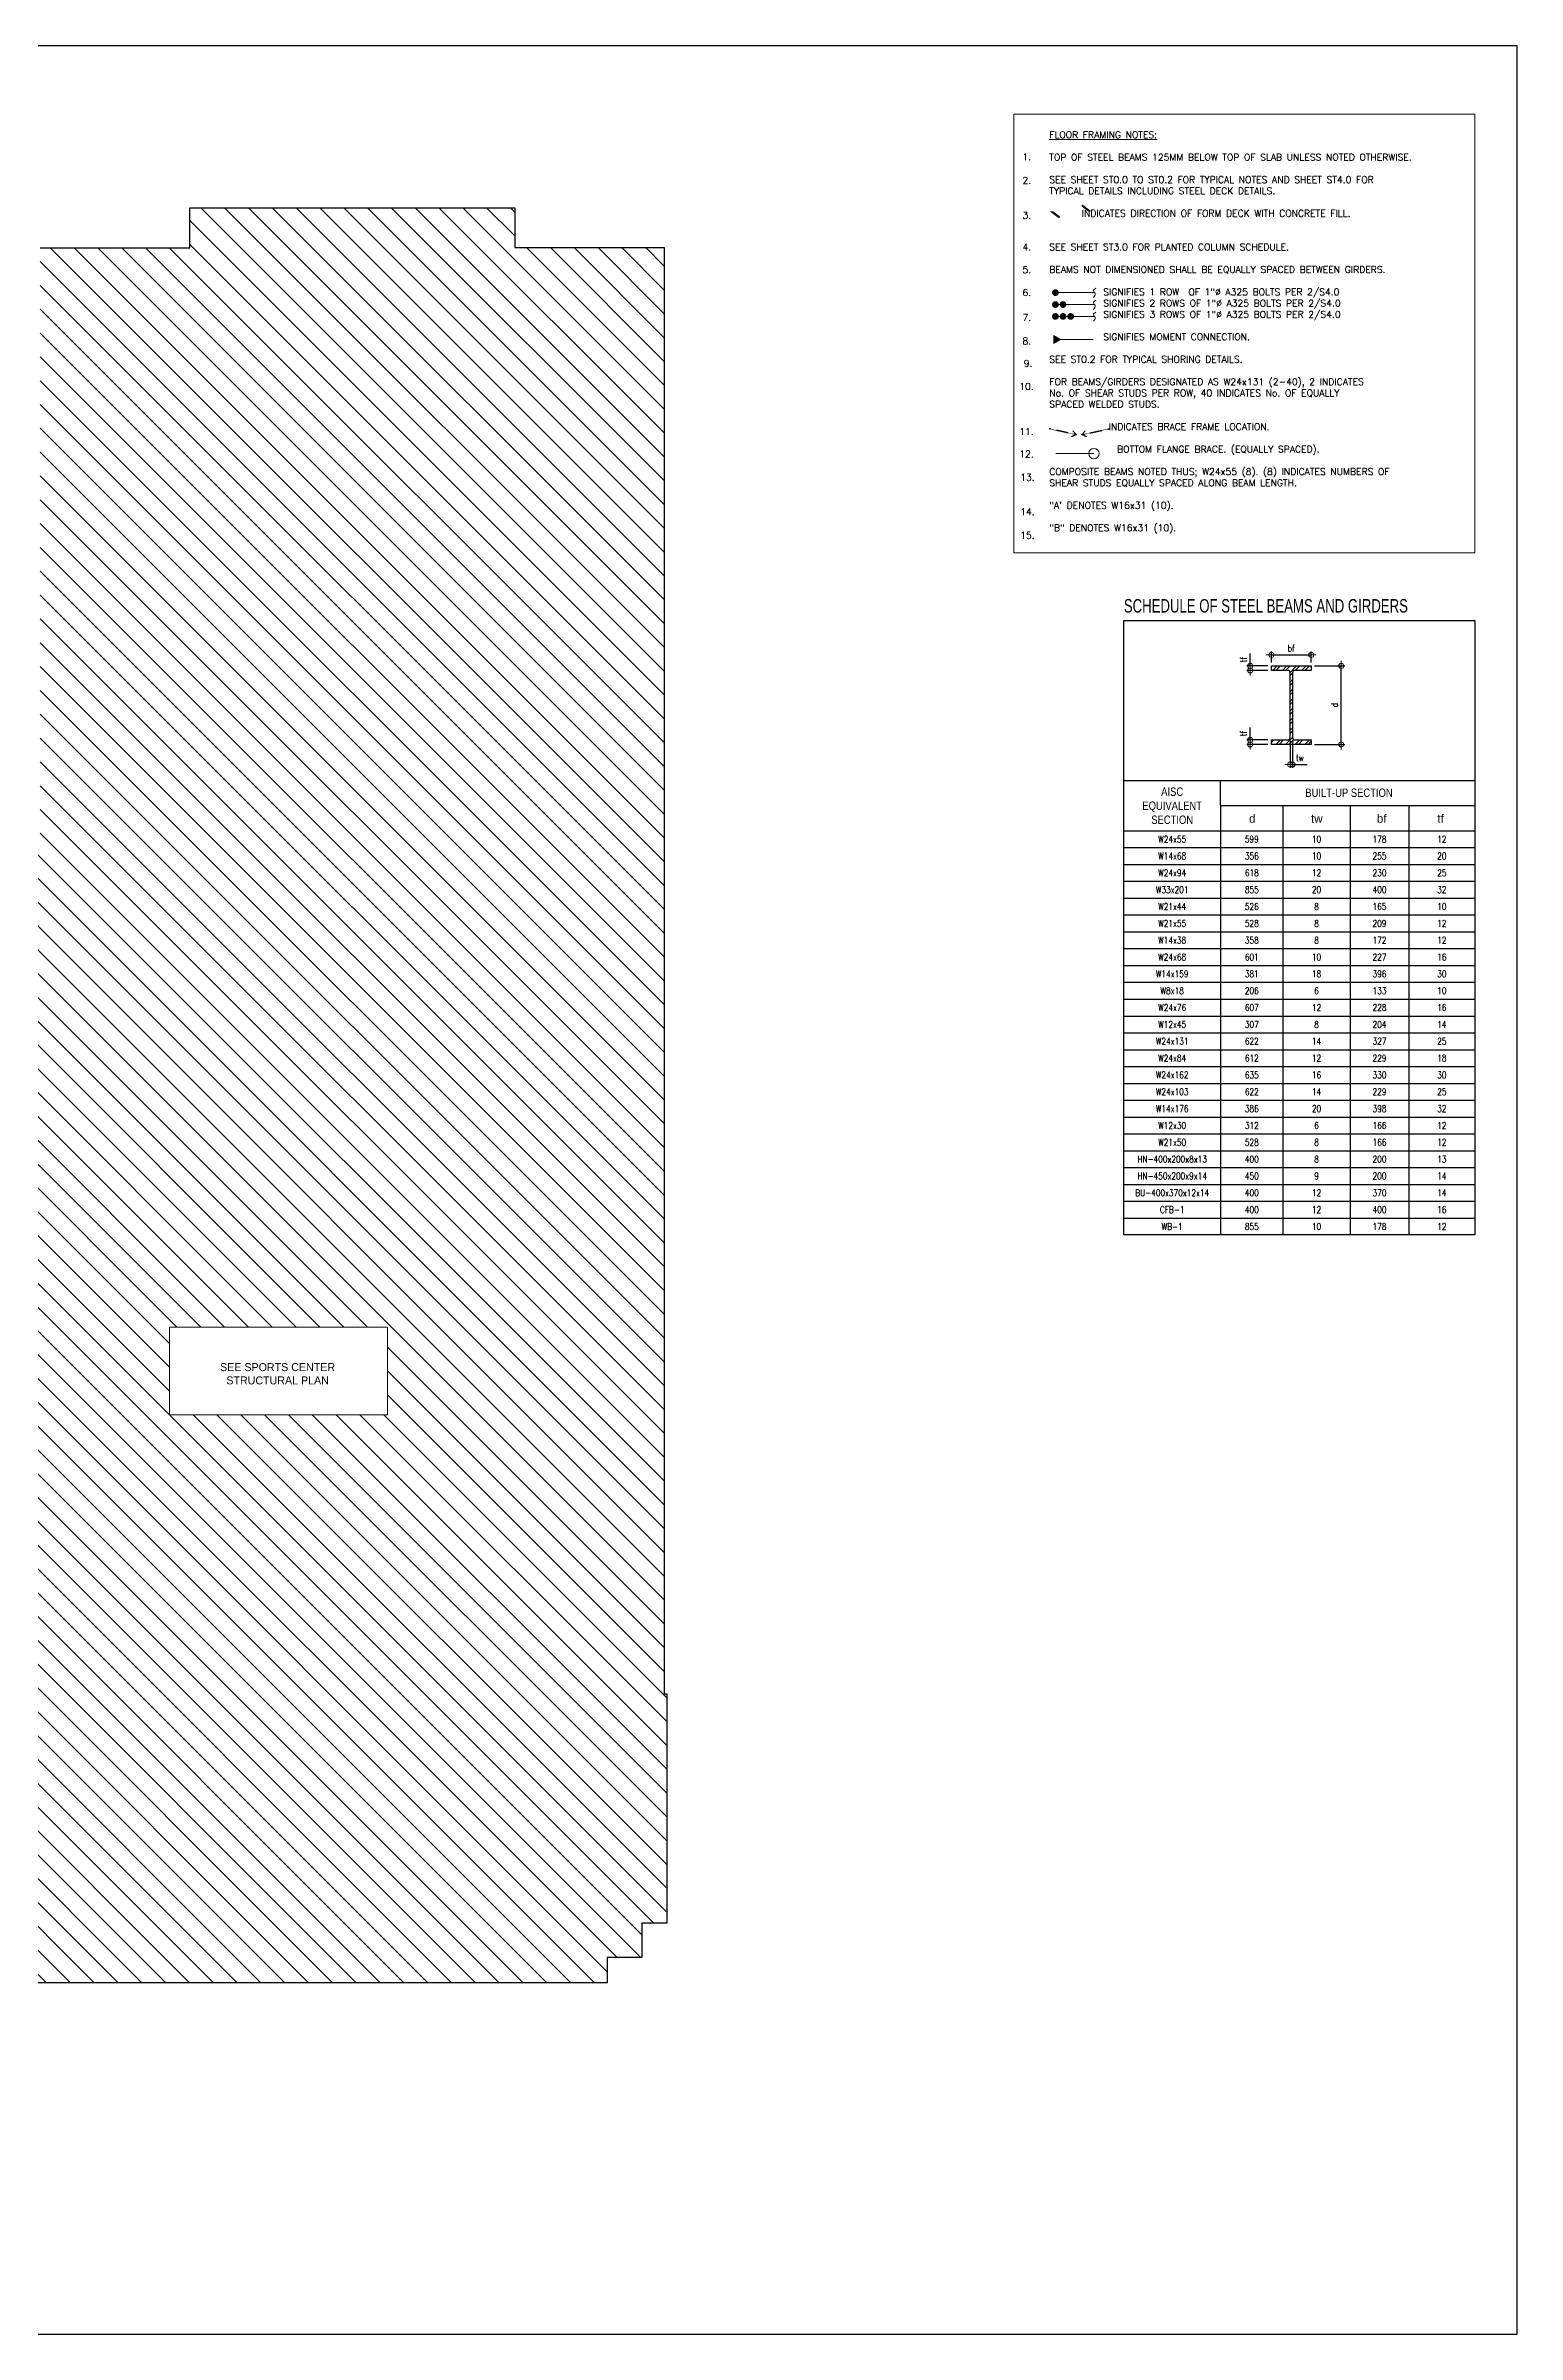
# Model space of a CAD drawing. Header units: millimetres. Extents: x 1120934 to 1315742, y -16030 to 119854.
# Drawn here: x 1228396 to 1315742, y -16030 to 119854 of the extents above; entities that cross this region are included whole.
import ezdxf
from ezdxf.enums import TextEntityAlignment as Align

# ---------------------------------------------------------------- set-up
doc = ezdxf.new("R2010")
doc.units = ezdxf.units.MM
doc.header["$MEASUREMENT"] = 0
doc.linetypes.add('HIDDEN', pattern=[0.375, 0.25, -0.125])
doc.layers.get('0').update_dxf_attribs({"lineweight": 0})
for name, color, linetype, lineweight in [('BOUNDARY', 2, 'Continuous', 30), ('HATCH', 8, 'Continuous', 5), ('S-ANNO-DIMS', 252, 'Continuous', 5), ('S-Anno-Symb', 143, 'Continuous', 15), ('S-Anno-Text', 52, 'Continuous', 15), ('S-BRACE', 2, 'Continuous', 9), ('S-DETL-PATT', 8, 'Continuous', 9), ('TEXT', 2, 'Continuous', 20)]:
    doc.layers.add(name, color=color, linetype=linetype, lineweight=lineweight)
doc.layers.add('LINES', color=1, linetype='Continuous')
doc.layers.add('S-DETL-LN03', color=3, linetype='Continuous')
doc.styles.add('1', font='simplex.shx', dxfattribs={"width": 0.85, "height": 300})
doc.styles.add('MMTX$0$ESMX$0$X-OPTA1D', font='x-opta1d')
doc.styles.add('ROMANS1', font='ROMANS.shx', dxfattribs={"height": 0.09375})
doc.styles.add('SIMPLEX', font='SIMPLEX.shx', dxfattribs={"width": 0.8, "height": 400})
doc.styles.add('TITLE1', font='HELV.shx', dxfattribs={"height": 500})
doc.dimstyles.new('DIM_200', dxfattribs={"dimtxt": 400, "dimasz": 2, "dimexe": 200, "dimexo": 200, "dimgap": 200, "dimtad": 1, "dimdec": 0, "dimrnd": 1, "dimzin": 1, "dimdsep": 46, "dimtxsty": 'SIMPLEX', "dimblk1": 'ESCADIM_ARW', "dimblk2": 'ESCADIM_ARW', "dimsah": 1, "dimcen": 50, "dimclrd": 251, "dimclre": 251, "dimclrt": 52, "dimazin": 0, "dimtfac": 1, "dimtdec": 0, "dimtofl": 0, "dimtmove": 0, "dimatfit": 3, "dimldrblk": 'ESCADIM_ARW', "dimfxl": 1, "dimtolj": 1, "dimtzin": 0, "dimarcsym": 0})
doc.dimstyles.new('ESCA', dxfattribs={"dimtxt": 300, "dimasz": 1, "dimexe": 100, "dimexo": 100, "dimgap": 100, "dimtad": 1, "dimdec": 0, "dimrnd": 1, "dimdsep": 46, "dimtxsty": '1', "dimblk1": 'ESCADIM_ARW', "dimblk2": 'ESCADIM_ARW', "dimsah": 1, "dimcen": 50, "dimclrd": 256, "dimclre": 256, "dimclrt": 52, "dimadec": 0, "dimazin": 0, "dimtfac": 1, "dimtdec": 0, "dimtofl": 0, "dimtmove": 0, "dimatfit": 3, "dimldrblk": 'ESCADIM_ARW', "dimfxl": 1, "dimtolj": 1, "dimtzin": 0, "dimarcsym": 0})

# ---------------------------------------------------------------- blocks, each defined once
blk = doc.blocks.new('ESCADIM_ARW')
at = {"color": 7}
blk.add_line((-150, 0), (150, 0), dxfattribs=at)
blk.add_circle((0, 0), 75, dxfattribs=at)
blk = doc.blocks.new('*D76')
at = {"layer": 'Defpoints', "color": 0, "ltscale": 0.05, "transparency": 16777216}
for p in [(1301147, 83030), (1303515, 83681), (1303515, 83030)]:
    blk.add_point(p, dxfattribs=at)
at = {"layer": 'S-ANNO-DIMS', "color": 251, "lineweight": -2, "ltscale": 0.05, "transparency": 16777216}
for p, q in [((1301147, 83230), (1301147, 83881)), ((1301149, 83681), (1303513, 83681)), ((1303515, 83230), (1303515, 83881))]:
    blk.add_line(p, q, dxfattribs=at)
at = {"layer": 'S-ANNO-DIMS', "color": 251, "lineweight": -2, "ltscale": 0.05, "transparency": 16777216, "xscale": 2, "yscale": 2, "zscale": 2, "rotation": 180}
blk.add_blockref('ESCADIM_ARW', (1301147, 83681), dxfattribs=at)
at = {"layer": 'S-ANNO-DIMS', "color": 251, "lineweight": -2, "ltscale": 0.05, "transparency": 16777216, "xscale": 2, "yscale": 2, "zscale": 2}
blk.add_blockref('ESCADIM_ARW', (1303515, 83681), dxfattribs=at)
at = {"layer": 'S-ANNO-DIMS', "color": 52, "ltscale": 0.05, "transparency": 16777216, "insert": (1302331, 84081), "char_height": 400, "attachment_point": 5, "style": 'SIMPLEX'}
blk.add_mtext('\\A1;bf', dxfattribs=at)
blk = doc.blocks.new('*D77')
at = {"layer": 'Defpoints', "color": 0, "ltscale": 0.05, "transparency": 16777216}
for p in [(1303515, 83030), (1305300, 83030), (1303515, 78372)]:
    blk.add_point(p, dxfattribs=at)
at = {"layer": 'S-ANNO-DIMS', "color": 251, "lineweight": -2, "ltscale": 0.05, "transparency": 16777216}
for p, q in [((1303715, 83030), (1305500, 83030)), ((1305300, 78374), (1305300, 83028)), ((1303715, 78372), (1305500, 78372))]:
    blk.add_line(p, q, dxfattribs=at)
at = {"layer": 'S-ANNO-DIMS', "color": 251, "lineweight": -2, "ltscale": 0.05, "transparency": 16777216, "xscale": 2, "yscale": 2, "zscale": 2}
for p, rotation in [((1305300, 83030), 90), ((1305300, 78372), 270)]:
    blk.add_blockref('ESCADIM_ARW', p, dxfattribs=dict(at, rotation=rotation))
at = {"layer": 'S-ANNO-DIMS', "color": 52, "ltscale": 0.05, "transparency": 16777216, "insert": (1304900, 80701), "char_height": 400, "attachment_point": 5, "rotation": 90, "style": 'SIMPLEX'}
blk.add_mtext('\\A1;d', dxfattribs=at)
blk = doc.blocks.new('*D78')
at = {"layer": 'Defpoints', "color": 0, "ltscale": 0.05, "transparency": 16777216}
for p in [(1302257, 78784), (1302405, 78784), (1302405, 77172)]:
    blk.add_point(p, dxfattribs=at)
at = {"layer": 'S-ANNO-DIMS', "color": 251, "lineweight": -2, "ltscale": 0.05, "transparency": 16777216}
for p, q in [((1302257, 78584), (1302257, 76972)), ((1302405, 78584), (1302405, 76972)), ((1302255, 77172), (1302253, 77172)), ((1302407, 77172), (1303266, 77172))]:
    blk.add_line(p, q, dxfattribs=at)
at = {"layer": 'S-ANNO-DIMS', "color": 251, "lineweight": -2, "ltscale": 0.05, "transparency": 16777216, "xscale": 2, "yscale": 2, "zscale": 2}
blk.add_blockref('ESCADIM_ARW', (1302257, 77172), dxfattribs=at)
at = {"layer": 'S-ANNO-DIMS', "color": 251, "lineweight": -2, "ltscale": 0.05, "transparency": 16777216, "xscale": 2, "yscale": 2, "zscale": 2, "rotation": 180}
blk.add_blockref('ESCADIM_ARW', (1302405, 77172), dxfattribs=at)
at = {"layer": 'S-ANNO-DIMS', "color": 52, "ltscale": 0.05, "transparency": 16777216, "insert": (1302838, 77572), "char_height": 400, "attachment_point": 5, "style": 'SIMPLEX'}
blk.add_mtext('\\A1;tw', dxfattribs=at)
blk = doc.blocks.new('*D74')
at = {"layer": 'Defpoints', "color": 0, "ltscale": 0.05, "transparency": 16777216}
for p in [(1299894, 83030), (1301147, 83030), (1301147, 82763)]:
    blk.add_point(p, dxfattribs=at)
at = {"layer": 'S-ANNO-DIMS', "color": 251, "lineweight": -2, "ltscale": 0.05, "transparency": 16777216}
for p, q in [((1300947, 83030), (1299694, 83030)), ((1299894, 83032), (1299894, 83769)), ((1300947, 82763), (1299694, 82763)), ((1299894, 82761), (1299894, 82759))]:
    blk.add_line(p, q, dxfattribs=at)
at = {"layer": 'S-ANNO-DIMS', "color": 251, "lineweight": -2, "ltscale": 0.05, "transparency": 16777216, "xscale": 2, "yscale": 2, "zscale": 2}
for p, rotation in [((1299894, 83030), 270), ((1299894, 82763), 90)]:
    blk.add_blockref('ESCADIM_ARW', p, dxfattribs=dict(at, rotation=rotation))
at = {"layer": 'S-ANNO-DIMS', "color": 52, "ltscale": 0.05, "transparency": 16777216, "insert": (1299494, 83402), "char_height": 400, "attachment_point": 5, "rotation": 90, "style": 'SIMPLEX'}
blk.add_mtext('\\A1;tf', dxfattribs=at)
blk = doc.blocks.new('*D75')
at = {"layer": 'Defpoints', "color": 0, "ltscale": 0.05, "transparency": 16777216}
for p in [(1299894, 78639), (1301147, 78639), (1301147, 78372)]:
    blk.add_point(p, dxfattribs=at)
at = {"layer": 'S-ANNO-DIMS', "color": 251, "lineweight": -2, "ltscale": 0.05, "transparency": 16777216}
for p, q in [((1299894, 78641), (1299894, 79378)), ((1300947, 78639), (1299694, 78639)), ((1300947, 78372), (1299694, 78372)), ((1299894, 78370), (1299894, 78368))]:
    blk.add_line(p, q, dxfattribs=at)
at = {"layer": 'S-ANNO-DIMS', "color": 251, "lineweight": -2, "ltscale": 0.05, "transparency": 16777216, "xscale": 2, "yscale": 2, "zscale": 2}
for p, rotation in [((1299894, 78639), 270), ((1299894, 78372), 90)]:
    blk.add_blockref('ESCADIM_ARW', p, dxfattribs=dict(at, rotation=rotation))
at = {"layer": 'S-ANNO-DIMS', "color": 52, "ltscale": 0.05, "transparency": 16777216, "insert": (1299494, 79011), "char_height": 400, "attachment_point": 5, "rotation": 90, "style": 'SIMPLEX'}
blk.add_mtext('\\A1;tf', dxfattribs=at)

msp = doc.modelspace()

# ---------------------------------------------------------------- hatches: boundary and pattern name
at = {"layer": 'HATCH', "ltscale": 0.05}
h = msp.add_hatch(dxfattribs=at)
h.set_pattern_fill('ANSI31', color=48, scale=8000, angle=90, style=0)
h.set_pattern_definition([(135, (1500, 0), (-707.1068, -707.1068), [])])
edge = h.paths.add_edge_path()
edge.add_line((1228072.58349, 107859.43904), (1236941.13223, 107861.80348))
edge.add_line((1236941.13223, 107861.80348), (1236941.13223, 110238.64812))
edge.add_line((1236941.13223, 110238.64812), (1256241.4993, 110238.64812))
edge.add_line((1256241.4993, 110238.64812), (1256241.4993, 107866.94915))
edge.add_line((1256241.4993, 107866.94915), (1265110.04804, 107866.94915))
edge.add_line((1265110.04804, 107866.94915), (1265110.17805, 21993.81683))
edge.add_line((1265110.17805, 21993.81683), (1265260.49244, 21993.81538))
edge.add_line((1265260.49244, 21993.81538), (1265260.36093, 8384.60004))
edge.add_line((1265260.36093, 8384.60004), (1263772.82049, 8384.60004))
edge.add_line((1263772.82049, 8384.60004), (1263772.82049, 6332.00218))
edge.add_line((1263772.82049, 6332.00218), (1261728.62726, 6332.00218))
edge.add_line((1261728.62726, 6332.00218), (1261728.62726, 4838.18619))
edge.add_line((1261728.62726, 4838.18619), (1222436.39955, 4838.18619))
edge.add_line((1222436.39955, 4838.18619), (1222436.39955, 6332.00218))
edge.add_line((1222436.39955, 6332.00218), (1220392.20632, 6332.00218))
edge.add_line((1220392.20632, 6332.00218), (1220392.20632, 8384.60004))
edge.add_line((1220392.20632, 8384.60004), (1210039.09532, 8384.60004))
edge.add_line((1210039.09532, 8384.60004), (1210039.09532, 37961.14559))
edge.add_line((1210039.09532, 37961.14559), (1219053.72037, 37961.14559))
edge.add_line((1219053.72037, 37961.14559), (1219053.72037, 73622.53533))
edge.add_line((1219053.72037, 73622.53533), (1223626.39683, 73622.53533))
edge.add_line((1223626.39683, 73622.53533), (1223626.39683, 72713.30304))
edge.add_line((1223626.39683, 72713.30304), (1228072.58349, 72713.30304))
edge.add_line((1228072.58349, 72713.30304), (1228063.21319, 107859.43654))
h.paths.add_polyline_path([(1248680.82684, 38565.89863), (1248680.82684, 43767.15608), (1235739.25058, 43767.15608), (1235739.25058, 38565.89863)], flags=16)
at = {"layer": 'S-Anno-Text'}
h = msp.add_hatch(color=1, dxfattribs=at)
h.paths.add_polyline_path([(1288238.29826, 102641.45814), (1288238.29826, 102408.57542), (1288659.45372, 102408.57542)])
h.paths.add_polyline_path([(1288238.29826, 102175.69271), (1288659.45372, 102408.57542), (1288238.29826, 102408.57542)])
at = {"layer": 'S-DETL-PATT'}
h = msp.add_hatch(dxfattribs=at)
h.set_pattern_fill('ANSI32', color=256, scale=1080, style=0)
h.set_pattern_definition([(45, (-372983.74, -12931.2), (-286.37825, 286.37825), []), (45, (-372792.82, -12931.2), (-286.37825, 286.37825), [])])
h.paths.add_polyline_path([(1303515.10575, 83030.12566), (1301146.80975, 83030.12566), (1301146.80975, 82763.12086), (1302112.41615, 82763.12086, -0.4142135624), (1302256.89135, 82618.64566), (1302256.89135, 78783.65206, -0.4142135624), (1302112.41615, 78639.17686), (1301146.80975, 78639.17686), (1301146.80975, 78372.17206), (1302330.95775, 78372.17206), (1303515.10575, 78372.17206), (1303515.10575, 78639.17686), (1302549.49935, 78639.17686, -0.4142135624), (1302405.02415, 78783.65206), (1302405.02415, 82618.64566, -0.4142135624), (1302549.49935, 82763.12086), (1303515.10575, 82763.12086)])

# ---------------------------------------------------------------- linework, layer by layer
at = {"ltscale": 0.05, "elevation": 0}
msp.add_lwpolyline([(1235739.25058, 38565.89863), (1248680.82684, 38565.89863), (1248680.82684, 43767.15608), (1235739.25058, 43767.15608)], close=True, dxfattribs=at)
at = {"layer": 'BOUNDARY', "ltscale": 0.05, "elevation": 0}
msp.add_lwpolyline([(1228072.58349, 107859.43904), (1236941.13223, 107861.80348), (1236941.13223, 110238.64812), (1256241.4993, 110238.64812), (1256241.4993, 107866.94915), (1265110.04804, 107866.94915), (1265110.17805, 21993.81683), (1265260.49244, 21993.81538), (1265260.36093, 8384.60004), (1263772.82049, 8384.60004), (1263772.82049, 6332.00218), (1261728.62726, 6332.00218), (1261728.62726, 4838.18619), (1222436.39955, 4838.18619)], dxfattribs=at)
at = {"layer": 'Defpoints', "ltscale": 0.05, "elevation": 0.00004}
msp.add_lwpolyline([(1120934.36255, -16029.97309), (1315741.80597, -16029.97309), (1315741.80597, 119854.23107), (1120934.36255, 119854.23107)], close=True, dxfattribs=at)
at = {"layer": 'LINES', "color": 2, "linetype": 'Continuous', "lineweight": -3}
for p, q in [((1313226.4981, 76210.38094, 0.00004), (1292385.48968, 76210.38094, 0.00004)), ((1298136.49371, 74734.99998, 0.00004), (1298136.49371, 76210.38094, 0.00004)), ((1298136.49371, 74734.99998, 0.00004), (1313226.4981, 74734.99998, 0.00004)), ((1292385.48968, 73243.23012, 0.00004), (1313226.4981, 73243.23012, 0.00004))]:
    msp.add_line(p, q, dxfattribs=at)
at = {"layer": 'LINES', "linetype": 'Continuous', "lineweight": -3}
for p, q in [((1298136.49371, 74734.99998, 0.00004), (1298136.49371, 49243.23012, 0.00004)), ((1301836.82675, 74734.99998, 0.00004), (1301836.82675, 49243.23012, 0.00004)), ((1305828.58503, 74734.99998, 0.00004), (1305828.58503, 49243.23012, 0.00004)), ((1309306.40869, 74734.99998, 0.00004), (1309306.40869, 49243.23012, 0.00004)), ((1292385.48968, 72243.23012, 0.00004), (1313226.4981, 72243.23012, 0.00004)), ((1292385.48968, 71243.23012, 0.00004), (1313226.4981, 71243.23012, 0.00004)), ((1292385.48968, 70243.23012, 0.00004), (1313226.4981, 70243.23012, 0.00004)), ((1292385.48968, 69243.23012, 0.00004), (1313226.4981, 69243.23012, 0.00004)), ((1292385.48968, 68243.23012, 0.00004), (1313226.4981, 68243.23012, 0.00004)), ((1292385.48968, 67243.23012, 0.00004), (1313226.4981, 67243.23012, 0.00004)), ((1292385.48968, 66243.23012, 0.00004), (1313226.4981, 66243.23012, 0.00004)), ((1292385.48968, 65243.23012, 0.00004), (1313226.4981, 65243.23012, 0.00004)), ((1292385.48968, 64243.23012, 0.00004), (1313226.4981, 64243.23012, 0.00004)), ((1292385.48968, 63243.23012, 0.00004), (1313226.4981, 63243.23012, 0.00004)), ((1292385.48968, 62243.23012, 0.00004), (1313226.4981, 62243.23012, 0.00004)), ((1292385.48968, 61243.23012, 0.00004), (1313226.4981, 61243.23012, 0.00004)), ((1292385.48968, 60243.23012, 0.00004), (1313226.4981, 60243.23012, 0.00004)), ((1292385.48968, 59243.23012, 0.00004), (1313226.4981, 59243.23012, 0.00004)), ((1292385.48968, 58243.23012, 0.00004), (1313226.4981, 58243.23012, 0.00004)), ((1292385.48968, 57243.23012, 0.00004), (1313226.4981, 57243.23012, 0.00004)), ((1292385.48968, 56243.23012, 0.00004), (1313226.4981, 56243.23012, 0.00004)), ((1292385.48968, 55243.23012, 0.00004), (1313226.4981, 55243.23012, 0.00004)), ((1292385.48968, 54243.23012, 0.00004), (1313226.4981, 54243.23012, 0.00004)), ((1292385.48968, 53243.23012, 0.00004), (1313226.4981, 53243.23012, 0.00004)), ((1292385.48968, 52243.23012, 0.00004), (1313226.4981, 52243.23012, 0.00004)), ((1292385.48968, 51243.23012, 0.00004), (1313226.4981, 51243.23012, 0.00004)), ((1292385.48968, 50243.23012, 0.00004), (1313226.4981, 50243.23012, 0.00004))]:
    msp.add_line(p, q, dxfattribs=at)
at = {"layer": 'LINES', "color": 2, "linetype": 'Continuous', "lineweight": -3, "elevation": 0.00004}
msp.add_lwpolyline([(1292385.48968, 85726.0199), (1313226.4981, 85726.0199), (1313226.4981, 49243.23012), (1292385.48968, 49243.23012)], close=True, dxfattribs=at)
at = {"layer": 'S-Anno-Symb'}
for p, q in [((1288659.45372, 102408.57542, 0.00004), (1288238.29826, 102641.45814, 0.00004)), ((1288238.29826, 102641.45814, 0.00004), (1288238.29826, 102408.57542, 0.00004)), ((1288659.45372, 102408.57542, 0.00004), (1288238.29826, 102175.69271, 0.00004)), ((1288238.29826, 102175.69271, 0.00004), (1288238.29826, 102408.57542, 0.00004))]:
    msp.add_line(p, q, dxfattribs=at)
at = {"layer": 'S-Anno-Text', "color": 1}
for p, q in [((1290649.33334, 105195.35106, 0.00004), (1288327.71756, 105195.35106, 0.00004)), ((1290649.33334, 104489.18247, 0.00004), (1288327.71756, 104489.18247, 0.00004)), ((1290649.33334, 103783.01387, 0.00004), (1288327.71756, 103783.01387, 0.00004)), ((1288238.29826, 102641.45814, 0.00004), (1288659.45372, 102408.57542, 0.00004)), ((1290559.91405, 102408.57542, 0.00004), (1288238.29826, 102408.57542, 0.00004)), ((1288356.3661, 95641.23533, -213.47857), (1290611.72769, 95641.23533, -213.47857))]:
    msp.add_line(p, q, dxfattribs=at)
at = {"layer": 'S-Anno-Text', "elevation": 0.00004}
msp.add_lwpolyline([(1285857.11384, 115794.23109), (1313226.4981, 115794.23109), (1313226.4981, 89749.77506), (1285857.11384, 89749.77506)], close=True, dxfattribs=at)
at = {"layer": 'S-Anno-Text', "color": 2, "elevation": 0.00004}
msp.add_lwpolyline([(1289898.36302, 110379.14663, 124.998, 124.998, 0), (1290369.35116, 110016.60306, 0, 0, 0), (1288102.66977, 110016.60306, 124.998, 124.998, 0), (1288573.6579, 109654.05949, 124.998, 124.998, 0)], format="xyseb", dxfattribs=at)
at = {"layer": 'S-Anno-Text', "color": 1, "const_width": 200, "elevation": 0.00004}
for points in [[(1288227.71756, 105195.35106, 1), (1288427.71756, 105195.35106, 1)], [(1288227.71756, 104489.18247, 1), (1288427.71756, 104489.18247, 1)], [(1288679.88549, 104489.18247, 1), (1288879.88549, 104489.18247, 1)], [(1288227.71756, 103783.01387, 1), (1288427.71756, 103783.01387, 1)], [(1288679.88549, 103783.01387, 1), (1288879.88549, 103783.01387, 1)], [(1289132.05343, 103783.01387, 1), (1289332.05343, 103783.01387, 1)]]:
    msp.add_lwpolyline(points, format="xyb", close=True, dxfattribs=at)
at = {"layer": 'S-Anno-Text', "color": 1}
msp.add_circle((1290611.72769, 95641.23533, -213.47857), 308.79536, dxfattribs=at)
for points in [[(1290737.71432, 105454.39524, 0.00004), (1290588.22888, 105300.26027, 0.00004), (1290683.94749, 105134.47079, 0.00004), (1290580.25188, 104908.99475, 0.00004)], [(1290737.71432, 104748.22664, 0.00004), (1290588.22888, 104594.09168, 0.00004), (1290683.94749, 104428.30219, 0.00004), (1290580.25188, 104202.82615, 0.00004)], [(1290737.71432, 104042.05805, 0.00004), (1290588.22888, 103887.92308, 0.00004), (1290683.94749, 103722.1336, 0.00004), (1290580.25188, 103496.65756, 0.00004)]]:
    msp.add_spline(points, degree=3, dxfattribs=at)
at = {"layer": 'S-DETL-LN03', "elevation": 0.00004}
msp.add_lwpolyline([(1302330.95775, 78372.17206), (1301146.80975, 78372.17206), (1301146.80975, 78639.17686), (1302112.41615, 78639.17686, 0.4142135624), (1302256.89135, 78783.65206), (1302256.89135, 82618.64566, 0.4142135624), (1302112.41615, 82763.12086), (1301146.80975, 82763.12086), (1301146.80975, 83030.12566), (1303515.10575, 83030.12566), (1303515.10575, 82763.12086), (1302549.49935, 82763.12086, 0.4142135624), (1302405.02415, 82618.64566), (1302405.02415, 78783.65206, 0.4142135624), (1302549.49935, 78639.17686), (1303515.10575, 78639.17686), (1303515.10575, 78372.17206), (1302330.95775, 78372.17206)], format="xyb", dxfattribs=at)

# ---------------------------------------------------------------- texts
at = {"color": 7, "ltscale": 0.05, "insert": (1242157.04065, 40997.54686, 0), "char_height": 473.4903139, "width": 11058.6068377, "attachment_point": 5, "style": 'MMTX$0$ESMX$0$X-OPTA1D'}
msp.add_mtext('SEE SPORTS CENTER \\PSTRUCTURAL PLAN ', dxfattribs=at)
at = {"layer": 'S-Anno-Text', "style": 'ROMANS1'}
for s, p in [('1.', (1286887.5316, 113458.16934, 0.00004)), ('2.', (1286887.5316, 112060.60938, 0.00004)), ('3.', (1286887.5316, 109979.25839, 0.00004)), ('4.', (1286887.5316, 108103.91552, 0.00004)), ('5.', (1286887.5316, 106757.27503, 0.00004)), ('6.', (1286887.5316, 105398.24218, 0.00004)), ('7.', (1286887.5316, 103925.628, 0.00004)), ('8.', (1286887.5316, 102524.91603, 0.00004)), ('9.', (1286965.22318, 101193.72372, -106.73926)), ('10.', (1287042.91475, 99828.02154, -213.47857)), ('11.', (1287042.91475, 97145.23865, -213.47857)), ('12.', (1287042.91475, 95812.61408, -213.47857)), ('13.', (1287094.75811, 94428.15426, -213.47853)), ('14.', (1287094.75811, 92383.06736, -213.47853)), ('15.', (1287094.75811, 90985.84132, -213.47853))]:
    msp.add_text(s, height=400, dxfattribs=at).set_placement(p, align=Align.TOP_RIGHT)
at = {"layer": 'S-Anno-Text', "attachment_point": 1}
for s, insert, char_height, width, style in [('\\A1;{\\L\\C1;FLOOR FRAMING NOTES:\\l \\P\\P}TOP OF STEEL BEAMS 125MM BELOW TOP OF SLAB UNLESS NOTED OTHERWISE.\\P\\PSEE SHEET ST0.0 TO ST0.2 FOR TYPICAL NOTES AND SHEET ST4.0 FOR \\PTYPICAL DETAILS INCLUDING STEEL DECK DETAILS. \\P\\P       INDICATES DIRECTION OF FORM DECK WITH CONCRETE FILL.\\P\\P\\PSEE SHEET ST3.0 FOR PLANTED COLUMN SCHEDULE. \\P\\PBEAMS NOT DIMENSIONED SHALL BE EQUALLY SPACED BETWEEN GIRDERS. \\P\\P^I^ISIGNIFIES 1 ROW  OF 1"%%C A325 BOLTS PER 2/S4.0\\P^I^ISIGNIFIES 2 ROWS OF 1"%%C A325 BOLTS PER 2/S4.0\\P^I^ISIGNIFIES 3 ROWS OF 1"%%C A325 BOLTS PER 2/S4.0\\P\\P^I^ISIGNIFIES MOMENT CONNECTION.\\P\\PSEE ST0.2 FOR TYPICAL SHORING DETAILS.\\P\\PFOR BEAMS/GIRDERS DESIGNATED AS W24x131 (2-40), 2 INDICATES\\PNo. OF SHEAR STUDS PER ROW, 40 INDICATES No. OF EQUALLY\\PSPACED WELDED STUDS.\\P\\P^I       INDICATES BRACE FRAME LOCATION.\\P\\P^I^I   BOTTOM FLANGE BRACE. (EQUALLY SPACED).\\P\\PCOMPOSITE BEAMS NOTED THUS; W24x55 (8). (8) INDICATES NUMBERS OF\\PSHEAR STUDS EQUALLY SPACED ALONG BEAM LENGTH.\\P\\P"A\' DENOTES W16x31 (10).\\P\\P"B" DENOTES W16x31 (10).', (1287967.58821, 114771.45269, 0.00004), 400, 25187.5, 'ROMANS1'), ('{\\W0.7;SCHEDULE OF STEEL BEAMS AND GIRDERS}', (1292390.06056, 87000.05501, 0.00004), 800, 27388.9591982, 'TITLE1')]:
    msp.add_mtext(s, dxfattribs=dict(at, insert=insert, char_height=char_height, width=width, style=style))
at = {"layer": 'S-Anno-Text', "color": 7, "char_height": 500, "attachment_point": 5, "style": 'TITLE1'}
for s, insert, width in [('{\\W0.8;AISC EQUIVALENT SECTION}', (1295260.99169, 74726.80553, 0.00004), 4130.7408554), ('{\\W0.8;BUILT-UP SECTION}', (1305756.73256, 75497.94785, 0.00004), 8446.7631969), ('d', (1300014.07046, 73966.3362, 0.00004), 4130.7408554), ('tw', (1303848.41941, 73966.3362, 0.00004), 4130.7408554), ('bf', (1307698.05532, 73966.3362, 0.00004), 4130.7408554), ('tf', (1311191.56503, 73966.3362, 0.00004), 4130.7408554)]:
    msp.add_mtext(s, dxfattribs=dict(at, insert=insert, width=width))
at = {"layer": 'TEXT', "char_height": 400, "width": 22904.45084, "attachment_point": 5, "style": '1'}
for s, insert in [('\\A1;{\\W0.8;W24x55}', (1295260.99169, 72743.23012, 0.00004)), ('\\A1;{\\W0.8;599}', (1299986.66023, 72743.23012, 0.00004)), ('\\A1;{\\W0.8;10}', (1303832.70589, 72743.23012, 0.00004)), ('\\A1;{\\W0.8;178}', (1307567.49686, 72743.23012, 0.00004)), ('\\A1;{\\W0.8;12}', (1311266.45339, 72743.23012, 0.00004)), ('\\A1;{\\W0.8;W14x68}', (1295260.99169, 71743.23012, 0.00004)), ('\\A1;{\\W0.8;W24x94}', (1295260.99169, 70743.23012, 0.00004)), ('\\A1;{\\W0.8;356}', (1299986.66023, 71743.23012, 0.00004)), ('\\A1;{\\W0.8;618}', (1299986.66023, 70743.23012, 0.00004)), ('\\A1;{\\W0.8;10}', (1303832.70589, 71743.23012, 0.00004)), ('\\A1;{\\W0.8;12}', (1303832.70589, 70743.23012, 0.00004)), ('\\A1;{\\W0.8;255}', (1307567.49686, 71743.23012, 0.00004)), ('\\A1;{\\W0.8;230}', (1307567.49686, 70743.23012, 0.00004)), ('\\A1;{\\W0.8;20}', (1311266.45339, 71743.23012, 0.00004)), ('\\A1;{\\W0.8;25}', (1311266.45339, 70743.23012, 0.00004)), ('\\A1;{\\W0.8;W33x201}', (1295260.99169, 69743.23012, 0.00004)), ('\\A1;{\\W0.8;855}', (1299986.66023, 69743.23012, 0.00004)), ('\\A1;{\\W0.8;20}', (1303832.70589, 69743.23012, 0.00004)), ('\\A1;{\\W0.8;400}', (1307567.49686, 69743.23012, 0.00004)), ('\\A1;{\\W0.8;32}', (1311266.45339, 69743.23012, 0.00004)), ('\\A1;{\\W0.8;W21x44}', (1295260.99169, 68743.23012, 0.00004)), ('\\A1;{\\W0.8;W21x55}', (1295260.99169, 67743.23012, 0.00004)), ('\\A1;{\\W0.8;526}', (1299986.66023, 68743.23012, 0.00004)), ('\\A1;{\\W0.8;528}', (1299986.66023, 67743.23012, 0.00004)), ('\\A1;{\\W0.8;8}', (1303832.70589, 68743.23012, 0.00004)), ('\\A1;{\\W0.8;8}', (1303832.70589, 67743.23012, 0.00004)), ('\\A1;{\\W0.8;209}', (1307567.49686, 67743.23012, 0.00004)), ('\\A1;{\\W0.8;165}', (1307567.49686, 68743.23012, 0.00004)), ('\\A1;{\\W0.8;10}', (1311266.45339, 68743.23012, 0.00004)), ('\\A1;{\\W0.8;12}', (1311266.45339, 67743.23012, 0.00004)), ('\\A1;{\\W0.8;W14x38}', (1295260.99169, 66743.23012, 0.00004)), ('\\A1;{\\W0.8;358}', (1299986.66023, 66743.23012, 0.00004)), ('\\A1;{\\W0.8;8}', (1303832.70589, 66743.23012, 0.00004)), ('\\A1;{\\W0.8;172}', (1307567.49686, 66743.23012, 0.00004)), ('\\A1;{\\W0.8;12}', (1311266.45339, 66743.23012, 0.00004)), ('\\A1;{\\W0.8;W24x68}', (1295260.99169, 65743.23012, 0.00004)), ('\\A1;{\\W0.8;601}', (1299986.66023, 65743.23012, 0.00004)), ('\\A1;{\\W0.8;10}', (1303832.70589, 65743.23012, 0.00004)), ('\\A1;{\\W0.8;227}', (1307567.49686, 65743.23012, 0.00004)), ('\\A1;{\\W0.8;16}', (1311266.45339, 65743.23012, 0.00004)), ('\\A1;{\\W0.8;W14x159}', (1295260.99169, 64743.23012, 0.00004)), ('\\A1;{\\W0.8;W8x18}', (1295260.99169, 63743.23012, 0.00004)), ('\\A1;{\\W0.8;381}', (1299986.66023, 64743.23012, 0.00004)), ('\\A1;{\\W0.8;206}', (1299986.66023, 63743.23012, 0.00004)), ('\\A1;{\\W0.8;18}', (1303832.70589, 64743.23012, 0.00004)), ('\\A1;{\\W0.8;6}', (1303832.70589, 63743.23012, 0.00004)), ('\\A1;{\\W0.8;396}', (1307567.49686, 64743.23012, 0.00004)), ('\\A1;{\\W0.8;133}', (1307567.49686, 63743.23012, 0.00004)), ('\\A1;{\\W0.8;30}', (1311266.45339, 64743.23012, 0.00004)), ('\\A1;{\\W0.8;10}', (1311266.45339, 63743.23012, 0.00004)), ('\\A1;{\\W0.8;W24x76}', (1295260.99169, 62743.23012, 0.00004)), ('\\A1;{\\W0.8;607}', (1299986.66023, 62743.23012, 0.00004)), ('\\A1;{\\W0.8;12}', (1303832.70589, 62743.23012, 0.00004)), ('\\A1;{\\W0.8;228}', (1307567.49686, 62743.23012, 0.00004)), ('\\A1;{\\W0.8;16}', (1311266.45339, 62743.23012, 0.00004)), ('\\A1;{\\W0.8;W12x45}', (1295260.99169, 61743.23012, 0.00004)), ('\\A1;{\\W0.8;307}', (1299986.66023, 61743.23012, 0.00004)), ('\\A1;{\\W0.8;8}', (1303832.70589, 61743.23012, 0.00004)), ('\\A1;{\\W0.8;204}', (1307567.49686, 61743.23012, 0.00004)), ('\\A1;{\\W0.8;14}', (1311266.45339, 61743.23012, 0.00004)), ('\\A1;{\\W0.8;W24x131}', (1295260.99169, 60743.23012, 0.00004)), ('\\A1;{\\W0.8;W24x84}', (1295260.99169, 59743.23012, 0.00004)), ('\\A1;{\\W0.8;622}', (1299986.66023, 60743.23012, 0.00004)), ('\\A1;{\\W0.8;612}', (1299986.66023, 59743.23012, 0.00004)), ('\\A1;{\\W0.8;14}', (1303832.70589, 60743.23012, 0.00004)), ('\\A1;{\\W0.8;12}', (1303832.70589, 59743.23012, 0.00004)), ('\\A1;{\\W0.8;327}', (1307567.49686, 60743.23012, 0.00004)), ('\\A1;{\\W0.8;229}', (1307567.49686, 59743.23012, 0.00004)), ('\\A1;{\\W0.8;25}', (1311266.45339, 60743.23012, 0.00004)), ('\\A1;{\\W0.8;18}', (1311266.45339, 59743.23012, 0.00004)), ('\\A1;{\\W0.8;W24x162}', (1295260.99169, 58743.23012, 0.00004)), ('\\A1;{\\W0.8;635}', (1299986.66023, 58743.23012, 0.00004)), ('\\A1;{\\W0.8;16}', (1303832.70589, 58743.23012, 0.00004)), ('\\A1;{\\W0.8;330}', (1307567.49686, 58743.23012, 0.00004)), ('\\A1;{\\W0.8;30}', (1311266.45339, 58743.23012, 0.00004)), ('\\A1;{\\W0.8;W24x103}', (1295260.99169, 57743.23012, 0.00004)), ('\\A1;{\\W0.8;622}', (1299986.66023, 57743.23012, 0.00004)), ('\\A1;{\\W0.8;14}', (1303832.70589, 57743.23012, 0.00004)), ('\\A1;{\\W0.8;229}', (1307567.49686, 57743.23012, 0.00004)), ('\\A1;{\\W0.8;25}', (1311266.45339, 57743.23012, 0.00004)), ('\\A1;{\\W0.8;W14x176}', (1295260.99169, 56743.23012, 0.00004)), ('\\A1;{\\W0.8;W12x30}', (1295260.99169, 55743.23012, 0.00004)), ('\\A1;{\\W0.8;386}', (1299986.66023, 56743.23012, 0.00004)), ('\\A1;{\\W0.8;312}', (1299986.66023, 55743.23012, 0.00004)), ('\\A1;{\\W0.8;20}', (1303832.70589, 56743.23012, 0.00004)), ('\\A1;{\\W0.8;6}', (1303832.70589, 55743.23012, 0.00004)), ('\\A1;{\\W0.8;398}', (1307567.49686, 56743.23012, 0.00004)), ('\\A1;{\\W0.8;166}', (1307567.49686, 55743.23012, 0.00004)), ('\\A1;{\\W0.8;32}', (1311266.45339, 56743.23012, 0.00004)), ('\\A1;{\\W0.8;12}', (1311266.45339, 55743.23012, 0.00004)), ('\\A1;{\\W0.8;W21x50}', (1295260.99169, 54743.23012, 0.00004)), ('\\A1;{\\W0.8;528}', (1299986.66023, 54743.23012, 0.00004)), ('\\A1;{\\W0.8;8}', (1303832.70589, 54743.23012, 0.00004)), ('\\A1;{\\W0.8;166}', (1307567.49686, 54743.23012, 0.00004)), ('\\A1;{\\W0.8;12}', (1311266.45339, 54743.23012, 0.00004)), ('\\A1;{\\W0.8;HN-400x200x8x13}', (1295260.99169, 53743.23012, 0.00004)), ('\\A1;{\\W0.8;400}', (1299986.66023, 53743.23012, 0.00004)), ('\\A1;{\\W0.8;8}', (1303832.70589, 53743.23012, 0.00004)), ('\\A1;{\\W0.8;200}', (1307567.49686, 53743.23012, 0.00004)), ('\\A1;{\\W0.8;13}', (1311266.45339, 53743.23012, 0.00004)), ('\\A1;{\\W0.8;BU-400x370x12x14}', (1295260.99169, 51743.23012, 0.00004)), ('\\A1;{\\W0.8;HN-450x200x9x14}', (1295260.99169, 52743.23012, 0.00004)), ('\\A1;{\\W0.8;450}', (1299986.66023, 52743.23012, 0.00004)), ('\\A1;\\pxt26;{\\W0.8;400}', (1299986.66023, 51743.23012, 0.00004)), ('\\A1;{\\W0.8;12}', (1303832.70589, 51743.23012, 0.00004)), ('\\A1;{\\W0.8;9}', (1303832.70589, 52743.23012, 0.00004)), ('\\A1;{\\W0.8;200}', (1307567.49686, 52743.23012, 0.00004)), ('\\A1;{\\W0.8;370}', (1307567.49686, 51743.23012, 0.00004)), ('\\A1;{\\W0.8;14}', (1311266.45339, 52743.23012, 0.00004)), ('\\A1;{\\W0.8;14}', (1311266.45339, 51743.23012, 0.00004)), ('\\A1;{\\W0.8;CFB-1}', (1295260.99169, 50743.23012, 0.00004)), ('\\A1;{\\W0.8;400}', (1299986.66023, 50743.23012, 0.00004)), ('\\A1;{\\W0.8;12}', (1303832.70589, 50743.23012, 0.00004)), ('\\A1;{\\W0.8;400}', (1307567.49686, 50743.23012, 0.00004)), ('\\A1;{\\W0.8;16}', (1311266.45339, 50743.23012, 0.00004)), ('\\A1;{\\W0.8;WB-1}', (1295260.99169, 49743.23012, 0.00004)), ('\\A1;{\\W0.8;855}', (1299986.66023, 49743.23012, 0.00004)), ('\\A1;{\\W0.8;10}', (1303832.70589, 49743.23012, 0.00004)), ('\\A1;{\\W0.8;178}', (1307567.49686, 49743.23012, 0.00004)), ('\\A1;{\\W0.8;12}', (1311266.45339, 49743.23012, 0.00004))]:
    msp.add_mtext(s, dxfattribs=dict(at, insert=insert))

# ---------------------------------------------------------------- dimensions: what is measured, and where the dimension line sits
at = {"layer": 'S-ANNO-DIMS', "ltscale": 0.05}
for base, p1, p2, text, picture, middle in [((1303515.10575, 83681.15094, 0.00004), (1301146.80975, 83030.12566, 0.00004), (1303515.10575, 83030.12566, 0.00004), 'bf', '*D76', (1302330.95775, 84081.15094, 0.00004)), ((1302405.02415, 77172.17144, 0.00004), (1302256.89135, 78783.65206, 0.00004), (1302405.02415, 78783.65206, 0.00004), 'tw', '*D78', (1302837.59558, 77572.17144, 0.00004))]:
    dim = msp.add_linear_dim(base=base, p1=p1, p2=p2, text=text, dimstyle='DIM_200', dxfattribs=at)
    dim.commit()
    dim.dimension.update_dxf_attribs({"geometry": picture, "text_midpoint": middle})
for base, p1, p2, text, picture, middle in [((1299894.1303, 83030.12566, 0.00004), (1301146.80975, 82763.12086, 0.00004), (1301146.80975, 83030.12566, 0.00004), 'tf', '*D74', (1299494.1303, 83401.74471, 0.00004)), ((1305299.97598, 83030.12566, 0.00004), (1303515.10575, 78372.17206, 0.00004), (1303515.10575, 83030.12566, 0.00004), 'd', '*D77', (1304899.97598, 80701.14886, 0.00004)), ((1299894.1303, 78639.17686, 0.00004), (1301146.80975, 78372.17206, 0.00004), (1301146.80975, 78639.17686, 0.00004), 'tf', '*D75', (1299494.1303, 79010.79591, 0.00004))]:
    dim = msp.add_linear_dim(base=base, p1=p1, p2=p2, angle=90, text=text, dimstyle='DIM_200', dxfattribs=at)
    dim.commit()
    dim.dimension.update_dxf_attribs({"geometry": picture, "text_midpoint": middle})

# ---------------------------------------------------------------- leaders
at = {"layer": 'S-BRACE', "linetype": 'HIDDEN'}
for points in [[(1289568.38596, 96760.91983, -213.47857), (1287954.34081, 97109.31617, -213.47857)], [(1289897.32011, 96760.91983, -213.47857), (1291511.36526, 97109.31617, -213.47857)]]:
    msp.add_leader(points, dimstyle='ESCA', override={"dimasz": 250, "dimldrblk": 'Open90'}, dxfattribs=at)

doc.saveas('drawing.dxf')
